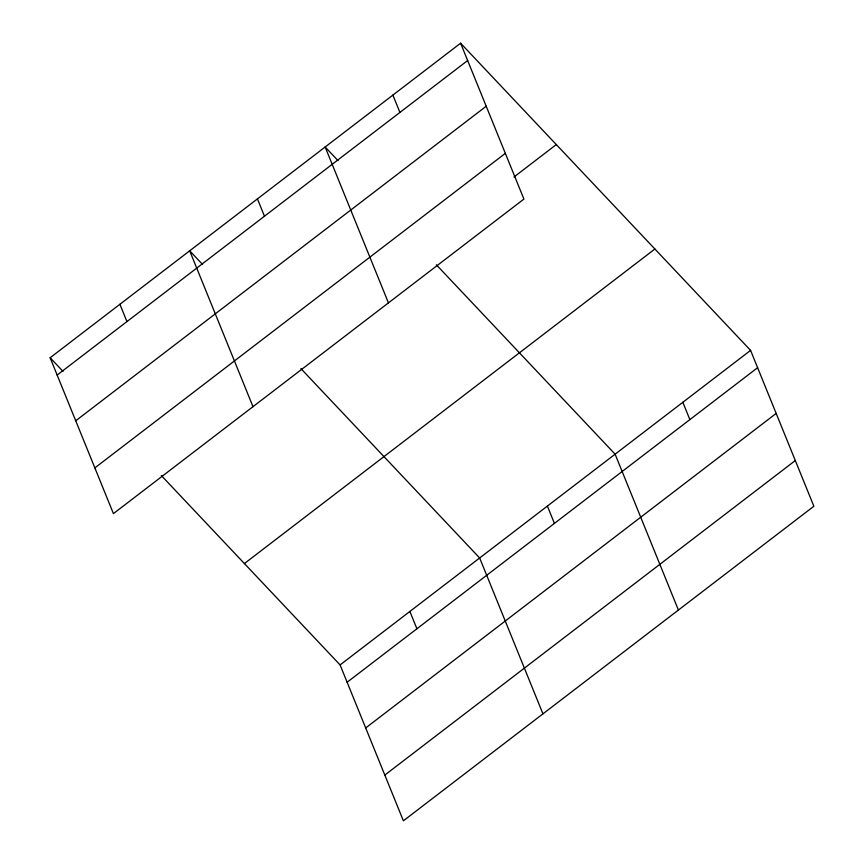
<?xml version="1.0" encoding="UTF-8"?>
<svg xmlns="http://www.w3.org/2000/svg" width="864" height="864" viewBox="0 0 864 864"><rect width="100%" height="100%" fill="white"/><g stroke="black" fill="none" stroke-linecap="round" stroke-linejoin="round"><path stroke-width="1.3" d="M460.609 43.2L523.908 199.076L113.422 513.616L50.134 357.75L460.609 43.2L750.578 350.384L813.866 506.25L403.391 820.8L340.092 664.924L161.341 475.556M57.164 375.062L467.651 60.523M75.73 420.79L486.216 106.24M94.856 467.899L505.343 153.349M513.972 177.012L556.297 144.569M244.404 563.555L654.89 249.005M340.092 664.924L750.578 350.384M347.123 682.247L757.609 367.697M365.688 727.963L776.174 413.424M384.826 775.073L795.301 460.534M338.04 160.65L325.156 146.999L388.444 302.875M436.363 264.805L615.114 454.183L678.413 610.06M202.576 264.449L189.691 250.798L252.99 406.674M300.899 368.604L479.66 557.982L542.948 713.858M50.134 357.75L63.007 371.39M682.841 402.278L689.872 419.602M392.882 95.105L399.913 112.417M547.387 506.077L554.418 523.4M257.429 198.904L264.46 216.216M409.871 611.453L416.902 628.765M119.912 304.268L126.943 321.592"/></g></svg>
